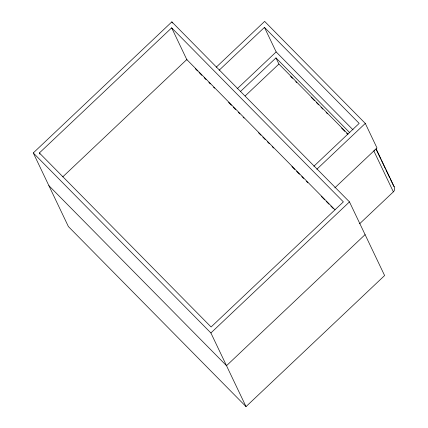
<?xml version="1.0" encoding="UTF-8"?>
<svg xmlns="http://www.w3.org/2000/svg" width="428" height="428" viewBox="0 0 428 428"><rect width="100%" height="100%" fill="white"/><g stroke="black" fill="none" stroke-linecap="round" stroke-linejoin="round"><path stroke-width="0.64" d="M33.277 152.93L171.858 21.871L349.478 201.898L384.606 275.541L246.025 406.6L68.4 226.573L33.277 152.93L210.897 332.963L246.025 406.6M39.387 152.951L171.671 27.847L343.368 201.877L211.09 326.981L39.387 152.951L39.954 154.144M62.75 176.871L186.79 59.556L335.038 209.811M216.183 67.228L264.638 21.4L365.293 123.414L376.998 147.965L334.803 187.871M219.136 70.235L264.451 27.381L359.183 123.392L313.863 166.251M237.107 88.853L276.156 51.927L264.451 27.381M240.322 91.619L275.969 57.903L349.82 132.76M245.174 95.931L278.895 64.04L275.969 57.903M316.838 169.242L365.293 123.414M210.897 332.963L349.478 201.898M359.616 223.769L393.364 191.851A4.35 4.2 -25.5 0 0 393.551 185.875M365.089 234.63L226.508 365.689L48.888 185.661M276.156 51.927L353.068 129.877M278.895 64.04L348.076 134.157M290.601 76.435L292.468 78.329M295.743 81.646L296.679 82.593M311.167 97.279L314.441 100.596M316.308 102.49L318.646 104.86M320.984 107.23L322.851 109.124M326.125 112.441L327.527 113.864M341.549 128.074L344.824 131.391M346.691 133.285L347.627 134.232M195.254 68.662L197.602 71.043M199.009 72.466L201.829 75.323M204.167 77.698L206.05 79.608M208.859 82.449L210.276 83.888M213.561 87.216L214.503 88.168M228.563 102.42L231.377 105.272M233.255 107.177L235.598 109.552M238.412 112.404L239.824 113.832M243.104 117.16L244.046 118.112M258.587 132.851L260.93 135.232M262.808 137.131L265.157 139.507M267.5 141.887L269.378 143.787M272.192 146.644L273.599 148.067M291.896 166.61L294.71 169.467M296.588 171.366L299.402 174.217M301.745 176.598L303.623 178.497M306.437 181.349L307.844 182.777M321.433 196.554L324.734 199.897M326.125 201.31L328.955 204.177M330.833 206.077L333.177 208.452M376.132 148.848L394.209 186.752M376.046 149.174L380.925 159.403M381.498 160.607L385.232 168.429M385.805 169.627L389.534 177.449M390.106 178.653L393.262 185.271M393.364 191.851L373.847 150.94A4.35 4.2 -25.5 0 0 374.564 150.067M171.858 21.871L172.425 23.059M171.671 27.847L186.993 59.984"/></g></svg>
